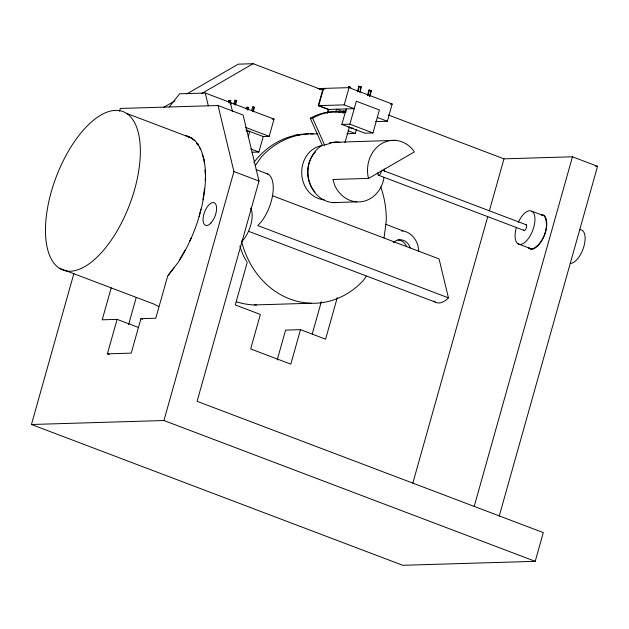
<?xml version="1.0" encoding="UTF-8"?>
<svg xmlns="http://www.w3.org/2000/svg" width="629" height="629" viewBox="0 0 629 629"><rect width="100%" height="100%" fill="white"/><g stroke="black" fill="none" stroke-linecap="round" stroke-linejoin="round"><path stroke-width="0.94" d="M204.496 188.59L202.97 199.825M205.219 180.091L205.541 176.324L204.952 169.979M384.028 237.872L386.269 220.881A84.75 73.782 88.3 0 0 380.726 186.931M199.094 216.722L200.84 209.103M119.486 111.278L120.288 108.447L218.035 105.523L243.116 115.036L259.014 181.05L197.097 401.31L543.299 532.598L535.224 561.327L402.741 565.29L31.45 424.496L73.876 273.544M111.176 287.909L102.205 319.815L117.088 319.367L138.592 327.52M109.194 354.528L107.402 353.844L117.088 319.367M128.607 324.635L136.257 297.423M205.479 177.787A84.75 39.234 -69.2 0 1 177.897 262.78L167.668 275.982L155.795 318.211L140.912 318.659L131.217 353.136L107.402 353.844M228.343 102.244L228.854 100.412L230.041 100.381L230.796 100.664L230.285 102.496M229.271 103.125L230.041 100.381M230.576 104.642L231.087 102.826M233.776 103.895L234.806 100.239L236.748 100.483L235.466 105.059M234.711 104.768L236.001 100.2M246.151 108.998L246.662 107.166L248.604 107.417L247.834 110.161M247.339 108.959L247.857 107.134M31.45 424.496L163.933 420.526L233.925 171.536L218.035 105.523M251.592 110.649L252.622 106.993L254.564 107.237L253.275 111.813M252.528 111.522L253.809 106.954M248.227 136.902L249.768 131.422L246.788 131.508M252.025 152.249L258.881 152.045L263.268 136.414M245.876 129.944L263.237 136.532L269.188 136.351L274.032 119.117L205.243 93.029L179.642 93.792L169.264 106.985M247.252 262.356L235.277 304.939L260.367 314.453L250.672 348.93L290.818 364.152L300.505 329.667L325.594 339.18L337.301 297.525M318.266 105.656L344.197 104.878L354.221 108.683L328.291 109.462L318.266 105.656L323.109 88.422L324.941 89.114M323.558 88.406L318.706 105.641L328.739 109.446M327.269 113.11L328.291 109.462M327.717 113.102L328.77 109.336M335.784 111.954L336.554 109.21L341.578 111.121L346.414 110.971M344.197 104.878L349.04 87.643L392.189 104.005L387.346 121.248L375.584 121.594M342.915 112.921L343.434 111.066L346.044 112.048M341.869 124.44L349.866 124.204L356.321 101.214L379.405 109.973L372.95 132.955L364.954 133.191L341.869 124.44L346.233 108.927M277.2 359.937L285.582 330.115L300.505 329.667M357.642 90.875L358.923 86.307L361.376 87.054L359.835 92.534M357.83 91.779L359.371 86.291M360.158 89.805L360.928 87.061L361.376 87.054M347.019 133.733L355.275 133.482L356.305 129.833M367.415 95.592L368.956 90.112L369.404 90.096L371.409 90.859L369.868 96.339M367.863 95.584L369.404 90.096M369.42 96.355L370.968 90.867L371.409 90.859M312.228 334.078L321.333 301.676M412.836 483.111L487.774 216.51M489.37 210.841L503.986 158.846L572.461 156.794L597.55 166.308L499.229 516.102M474.14 506.589L572.461 156.794M344.959 142.618L349.433 126.869M185.068 250.138L179.658 259.675M189.73 241.001L191.523 237.487M174.029 267.773L168.132 275.376M255.209 165.718L261.326 156.983A84.75 73.782 88.3 0 1 317.755 134.063M366.424 276.131L363.648 280.094A84.75 73.782 88.3 0 1 241.497 240.978M272.215 195.643L439.05 258.904L448.43 297.855L447.431 298.917A30.271 14.011 -69.2 0 1 433.829 300.969M163.941 107.205L174.917 100.844M186.734 93.996L238.226 64.158L253.117 63.71L322.952 90.191M201.626 93.548L253.117 63.71M323.109 88.422L321.199 89.522L319.335 89.585M368.633 178.408L414.291 151.943L413.402 150.457A30.271 26.355 88.3 0 0 381.842 143.538A30.271 26.355 88.3 0 0 368.107 176.71L368.633 178.408L332.906 179.469L334.691 185.24A30.271 26.355 88.3 0 0 361.997 201.626A30.271 26.355 88.3 0 0 384.067 177.331M340.375 112.292A60.533 52.702 88.3 0 0 310.27 118.276L322.331 145.307C328.212 144.914 333.74 140.503 339.919 142.492M333.063 142.366L395.177 140.369M541.53 215.039L542.591 214.984L544.478 216.117C549.935 227.195 543.542 243.203 532.865 248.88L530.569 248.895L528.682 247.763M350.361 87.384L350.809 87.368L348.356 86.621L349.693 87.124M317.527 88.587L349.04 87.643M360.393 91.189L360.842 91.174M230.796 100.664L228.854 100.412M390.232 104.068L392.189 104.005M272.137 119.172L274.032 119.117M310.27 118.276L312.644 118.205A60.533 52.702 88.3 0 1 345.321 112.662M353.089 128.08L351.234 128.135L348.623 127.144M295.025 135.149L299.679 135.007M329.565 142.704L331.153 142.649M595.592 166.363L597.55 166.308M333.016 202.577L356.832 201.862M401.546 230.953L403.032 230.914A21.189 18.445 88.3 0 1 418.733 251.466M254.493 304.939L311.056 303.249M188.134 136.988L191.782 138.121L193.205 139.709L194.998 140.385M532.024 211.305L543.598 215.645M358.923 86.307L360.928 87.061M368.956 90.112L370.968 90.867M388.203 114.934L503.986 158.846M377.306 117.442L387.346 121.248M349.866 124.204L372.95 132.955M348.175 130.793L355.275 133.482M252.622 106.993L253.369 107.276M382.581 170.31L526.182 224.773M378.422 175.192L523.855 230.34M245.428 127.341L269.188 136.351M250.79 148.979L258.881 152.045M126.555 113.385A84.75 39.234 -69.2 0 1 104.996 248.51A84.75 39.234 -69.2 0 1 47.136 210.456A84.75 39.234 -69.2 0 1 126.555 113.385L192.553 138.411M198.245 143.986L196.452 143.31L199.275 146.447L200.179 148.955M256.113 169.586L267.978 174.084M233.925 171.536L259.014 181.05M448.43 297.855L257.764 225.552L261.137 221.958A30.271 14.011 -69.2 0 0 273.017 192.301A30.271 14.011 -69.2 0 0 266.271 173.407M248.494 231.275L435.331 302.124M59.236 268.182L154.569 304.334A84.75 39.234 -69.2 0 0 158.767 306.394M140.912 318.659L142.697 319.335M163.933 420.526L535.224 561.327M518.021 243.8L529.555 248.235M385.821 224.27L403.032 230.914M246.765 261.546L243.848 256.679A84.75 73.782 88.3 0 1 239.877 246.01M312.644 118.205L324.713 145.236M202.2 154.545L203.969 159.475L204.276 162.738M230.332 102.543L232.533 111.679M205.243 93.029L208.325 105.814M253.841 162.471A84.75 73.782 88.3 0 1 308.367 133.891M310.294 133.898A84.75 73.782 88.3 0 1 313.171 134.024M398.078 239.861A12.108 10.544 88.3 0 1 406.696 246.489M192.301 138.577A84.75 39.234 -69.2 0 1 198.45 145.213M199.417 146.848A84.75 39.234 -69.2 0 1 205.471 173.918M185.469 135.549A84.75 39.234 -69.2 0 1 190.697 137.547M541.427 214.701A18.162 8.405 -69.2 0 1 544.25 235.411A18.162 8.405 -69.2 0 1 528.415 247.677M342.09 112.567A60.533 52.702 88.3 0 1 343.788 112.905M337.325 202.459A30.271 26.355 88.3 0 1 309.098 180.893A30.271 26.355 88.3 0 1 322.292 145.323M384.374 169.004A30.271 26.355 88.3 0 1 384.492 171.654M256.412 304.971A84.75 73.782 88.3 0 1 236.362 301.755M324.234 199.763A27.244 23.713 88.3 0 1 301.716 173.541A27.244 23.713 88.3 0 1 322.158 145.558M393.4 242.613A12.108 10.544 88.3 0 1 410.226 247.881M315.011 191.971A27.244 23.713 88.3 0 1 315.443 152.045M250.617 208.152A21.189 9.805 -69.2 0 1 241.803 241.56M518.343 222.226A17.754 8.216 -69.2 0 1 534.453 215.118A17.754 8.216 -69.2 0 1 524.012 243.006A17.754 8.216 -69.2 0 1 516.401 227.423M525.412 224.789A3.027 1.4 -69.2 0 1 526.387 227.887A3.027 1.4 -69.2 0 1 523.572 230.065M580.135 229.727A17.754 8.216 -69.2 0 1 583.814 246.71A17.754 8.216 -69.2 0 1 570.251 263.441M381.276 170.931A3.027 1.4 -69.2 0 1 379.193 175.169A3.027 1.4 -69.2 0 1 378.092 172.448M210.974 222.941A12.108 5.606 -69.2 0 0 215.024 203.285A12.108 5.606 -69.2 0 0 203.466 215.865A12.108 5.606 -69.2 0 0 210.974 222.941"/></g></svg>
